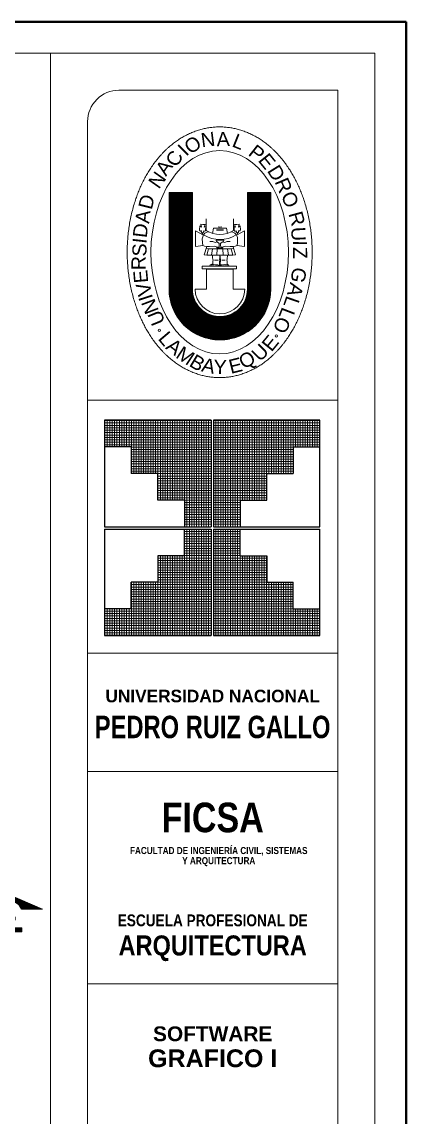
# Model space of a CAD drawing. Header units: inches. Extents: x 155.3 to 248.5, y 20.6 to 88.6.
# Drawn here: x 190.62 to 196.78, y 71.01 to 88.57 of the extents above; entities that cross this region are included whole.
import ezdxf
from ezdxf.enums import TextEntityAlignment as Align

# ---------------------------------------------------------------- set-up
doc = ezdxf.new("R2010")
doc.units = ezdxf.units.IN
doc.header["$MEASUREMENT"] = 0
doc.layers.add('MURO', color=7, linetype='Continuous')
doc.styles.add('ARIAL', font='ARIALN.TTF')
doc.styles.add('ARIALNEG', font='')
doc.styles.add('SWISS', font='swissl.ttf')
doc.styles.get('ARIALNEG').set_extended_font_data('Arial', bold=True)

# ---------------------------------------------------------------- blocks, each defined once
blk = doc.blocks.new('LCOR-V-I-S')
h = blk.add_hatch()
h.set_pattern_fill('ANSI31', color=256, scale=0.1, angle=135, style=0)
h.set_pattern_definition([(180, (44.807254, 118.602375), (-3e-18, 0.0125), [])])
h.paths.add_polyline_path([(-0.262, 1.34), (-0.44, 0.928), (-0.262, 0.517), (-0.262, 0.775, -0.66397), (-0.262, 1.082)])
h = blk.add_hatch()
h.set_pattern_fill('ANSI31', color=256, scale=0.1, angle=135, style=0)
h.set_pattern_definition([(180, (39.368808, -115.127626), (2e-16, -0.0125), [])])
h.paths.add_polyline_path([(-0.025, -1.199), (0.025, -1.199), (0.025, -0.699), (-0.025, -0.699)])
h.paths.add_polyline_path([(-0.022, -0.558, 1), (0.022, -0.558, 1)])
h.paths.add_polyline_path([(-0.025, -0.417), (0.025, -0.417), (0.025, 0.3), (-0.025, 0.3)])
h.paths.add_polyline_path([(-0.022, 0.441, 1), (0.022, 0.441, 1)])
h.paths.add_polyline_path([(-0.025, 0.582), (0.025, 0.582), (0.025, 1.082), (-0.025, 1.082)])
at = {"color": 2}
for p, q in [((-0.025, 0.582), (-0.025, 1.082)), ((0.025, 1.082), (-0.025, 1.082)), ((0.025, 1.082), (0.025, 0.582)), ((0.025, 0.582), (-0.025, 0.582)), ((-0.025, -0.417), (-0.025, 0.3)), ((0.025, 0.3), (-0.025, 0.3)), ((0.025, 0.3), (0.025, -0.417)), ((0.025, -0.417), (-0.025, -0.417)), ((0.025, -0.699), (-0.025, -0.699)), ((-0.025, -1.199), (-0.025, -0.699)), ((0.025, -0.699), (0.025, -1.199)), ((0.025, -1.199), (-0.025, -1.199))]:
    blk.add_line(p, q, dxfattribs=at)
blk.add_lwpolyline([(-0.44, 0.928), (-0.262, 1.34), (-0.262, 1.082, 0.66397), (-0.262, 0.775), (-0.262, 0.517)], format="xyb", close=True, dxfattribs=at)
for centre in [(0, 0.441), (0, -0.558)]:
    blk.add_circle(centre, 0.0221, dxfattribs=at)
at = {"style": 'ARIAL', "flags": 4}
blk.add_attdef('CORTE', text='', height=0.19, dxfattribs=at).set_placement((-0.187, 0.84), align=Align.CENTER)
blk = doc.blocks.new('CHACANA')
for p, q in [((2213.533, -304.378), (2213.533, -310.515)), ((2219.671, -304.378), (2213.533, -304.378)), ((2219.671, -304.378), (2219.671, -310.515)), ((2219.811, -304.378), (2219.811, -310.515)), ((2215.068, -305.912), (2213.533, -305.912)), ((2215.068, -305.912), (2215.068, -307.446)), ((2224.415, -305.912), (2225.949, -305.912)), ((2224.415, -305.912), (2224.415, -307.446)), ((2216.602, -307.446), (2215.068, -307.446)), ((2216.602, -308.981), (2216.602, -307.446)), ((2222.88, -308.981), (2222.88, -307.446)), ((2222.88, -307.446), (2224.415, -307.446)), ((2218.136, -308.981), (2216.602, -308.981)), ((2218.136, -308.981), (2218.136, -310.515)), ((2221.346, -308.981), (2221.346, -310.515)), ((2221.346, -308.981), (2222.88, -308.981)), ((2213.533, -310.515), (2219.671, -310.515)), ((2213.533, -310.656), (2219.671, -310.656)), ((2218.136, -312.19), (2218.136, -310.656)), ((2219.671, -310.656), (2219.671, -316.793)), ((2219.811, -310.515), (2225.949, -310.515)), ((2219.811, -310.656), (2225.949, -310.656)), ((2219.811, -310.656), (2219.811, -316.793)), ((2221.346, -312.19), (2221.346, -310.656)), ((2218.136, -312.19), (2216.602, -312.19)), ((2216.602, -312.19), (2216.602, -313.725)), ((2221.346, -312.19), (2222.88, -312.19)), ((2222.88, -312.19), (2222.88, -313.725)), ((2216.602, -313.725), (2215.068, -313.725)), ((2215.068, -315.259), (2215.068, -313.725)), ((2222.88, -313.725), (2224.415, -313.725)), ((2224.415, -315.259), (2224.415, -313.725)), ((2215.068, -315.259), (2213.533, -315.259)), ((2224.415, -315.259), (2225.949, -315.259))]:
    blk.add_line(p, q)
for points in [[(2225.949, -310.515), (2225.949, -304.378), (2219.811, -304.378)], [(2213.533, -310.656), (2213.533, -316.793), (2219.671, -316.793)], [(2219.811, -316.793), (2225.949, -316.793), (2225.949, -310.656)]]:
    blk.add_lwpolyline(points)

msp = doc.modelspace()

# ---------------------------------------------------------------- hatches: boundary and pattern name
at = {"lineweight": 0, "ltscale": 0.5}
h = msp.add_hatch(dxfattribs=at)
h.set_pattern_fill('NET', color=256, scale=0.00179, style=0)
h.set_pattern_definition([(0, (-509.2046666, 166.499345), (0, 0.00568470533), []), (90, (-509.2046666, 166.499345), (-0.00568470533, 3e-19), [])])
h.paths.add_polyline_path([(194.608, 85.835), (194.234, 85.835), (194.234, 84.286, -0.414214), (193.793, 83.845, -0.414214), (193.352, 84.286), (193.352, 85.835), (192.978, 85.835), (192.978, 84.286, 0.414214), (193.793, 83.471, 0.414214), (194.608, 84.286)])
h = msp.add_hatch(dxfattribs=at)
h.set_pattern_fill('NET', color=256, scale=0.012177, style=0)
h.set_pattern_definition([(0, (193.650686, 80.477664), (0, 0.0386617), []), (90, (193.650686, 80.477664), (-0.0386617, 2e-18), [])])
h.paths.add_polyline_path([(193.651, 82.183), (191.945, 82.183), (191.945, 81.757), (192.372, 81.757), (192.372, 81.33), (192.798, 81.33), (192.798, 80.904), (193.224, 80.904), (193.224, 80.478), (193.651, 80.478)])
h = msp.add_hatch(dxfattribs=at)
h.set_pattern_fill('NET', color=256, scale=0.012177, style=0)
h.set_pattern_definition([(0, (193.650686, 80.438645), (0, 0.0386617), []), (90, (193.650686, 80.438645), (-0.0386617, 2e-18), [])])
h.paths.add_polyline_path([(193.69, 82.183), (193.69, 80.478), (194.116, 80.478), (194.116, 80.904), (194.542, 80.904), (194.542, 81.33), (194.969, 81.33), (194.969, 81.757), (195.395, 81.757), (195.395, 82.183)])
h.paths.add_polyline_path([(193.69, 78.733), (195.395, 78.733), (195.395, 79.16), (194.969, 79.16), (194.969, 79.586), (194.542, 79.586), (194.542, 80.012), (194.116, 80.012), (194.116, 80.439), (193.69, 80.439)])
h.paths.add_polyline_path([(193.651, 80.439), (193.224, 80.439), (193.224, 80.012), (192.798, 80.012), (192.798, 79.586), (192.372, 79.586), (192.372, 79.16), (191.945, 79.16), (191.945, 78.733), (193.651, 78.733)])

# ---------------------------------------------------------------- linework, layer by layer
for p, q in [((193.573, 85.412), (193.573, 85.227)), ((194.013, 85.412), (194.013, 85.227)), ((193.688, 85.264), (193.674, 85.179)), ((193.688, 85.264), (193.898, 85.264)), ((193.736, 85.235), (193.793, 85.235)), ((193.736, 85.229), (193.793, 85.229)), ((193.793, 85.278), (193.762, 85.282)), ((193.793, 85.278), (193.823, 85.282)), ((193.85, 85.235), (193.793, 85.235)), ((193.85, 85.229), (193.793, 85.229)), ((193.898, 85.264), (193.912, 85.179)), ((193.611, 84.929), (193.573, 84.937)), ((193.611, 84.929), (193.585, 84.831)), ((193.585, 84.831), (193.793, 84.831)), ((193.611, 84.929), (193.793, 84.929)), ((193.658, 84.831), (193.674, 84.929)), ((193.741, 84.831), (193.748, 84.929)), ((193.975, 84.929), (193.793, 84.929)), ((194, 84.831), (193.793, 84.831)), ((193.844, 84.831), (193.838, 84.929)), ((193.928, 84.831), (193.912, 84.932)), ((193.975, 84.929), (194.012, 84.938)), ((193.975, 84.929), (194, 84.831)), ((193.579, 84.606), (193.579, 84.286)), ((193.579, 84.606), (194.007, 84.606)), ((194.007, 84.606), (194.007, 84.286)), ((193.579, 84.286), (193.396, 84.286)), ((194.19, 84.286), (194.007, 84.286)), ((191.673, 82.503), (195.68, 82.503)), ((191.673, 78.452), (195.68, 78.452)), ((191.673, 76.553), (195.68, 76.553)), ((191.673, 73.15), (195.68, 73.15))]:
    msp.add_line(p, q, dxfattribs=at)
at = {"lineweight": 0}
msp.add_lwpolyline([(155.824, 88.068), (191.077, 88.068), (191.077, 55.068), (155.824, 55.068)], close=True, dxfattribs=at)
at = {"lineweight": 0, "ltscale": 0.5}
for points in [[(191.077, 55.068), (196.276, 55.068), (196.276, 88.068), (191.077, 88.068)], [(193.508, 84.613), (193.508, 84.655), (194.06, 84.655), (194.06, 84.613)]]:
    msp.add_lwpolyline(points, close=True, dxfattribs=at)
for points in [[(191.673, 55.664), (195.179, 55.664, 0.414214), (195.68, 56.165), (195.68, 87.473), (192.174, 87.473, 0.414214), (191.673, 86.972)], [(193.793, 83.471, 0.414214), (194.608, 84.286), (194.608, 85.835), (194.234, 85.835), (194.234, 84.286, -0.414214), (193.793, 83.845, -0.414214), (193.352, 84.286), (193.352, 85.835), (192.978, 85.835), (192.978, 84.286, 0.414214)], [(193.521, 85.323), (193.557, 85.32), (193.54, 85.276), (193.567, 85.291), (193.564, 85.228, -0.686381), (193.535, 85.218), (193.53, 85.209, -0.459986), (193.518, 85.19), (193.51, 85.172), (193.505, 85.191, -0.459986), (193.496, 85.212), (193.493, 85.221, -0.686381), (193.465, 85.235), (193.471, 85.298), (193.495, 85.28), (193.485, 85.325)], [(194.065, 85.323), (194.029, 85.32), (194.045, 85.276), (194.019, 85.291), (194.022, 85.228, 0.686381), (194.051, 85.218), (194.056, 85.209, 0.459986), (194.068, 85.19), (194.075, 85.172), (194.081, 85.191, 0.459986), (194.089, 85.212), (194.093, 85.221, 0.686381), (194.12, 85.235), (194.115, 85.298), (194.091, 85.28), (194.101, 85.325)], [(192.802, 83.625, 1), (192.842, 83.625, 1)], [(194.676, 83.534, 1), (194.717, 83.534, 1)]]:
    msp.add_lwpolyline(points, format="xyb", close=True, dxfattribs=at)
for points in [[(193.528, 85.149), (193.4, 85.222), (193.4, 84.97), (193.523, 84.982)], [(194.058, 85.149), (194.186, 85.222), (194.186, 84.97), (194.063, 84.982)], [(193.508, 85.091), (193.512, 85.031), (193.518, 84.983), (193.547, 84.974), (193.582, 84.97), (193.626, 84.97), (193.7, 84.974), (193.76, 84.958), (193.779, 84.964), (193.783, 84.983), (193.783, 85.018), (193.751, 85.044), (193.719, 85.034), (193.677, 85.05), (193.63, 85.05)], [(193.584, 84.97), (193.54, 84.836), (193.585, 84.831)], [(193.735, 85.072), (193.853, 85.072), (193.849, 85.039)], [(193.737, 85.039), (193.735, 85.072)], [(193.841, 84.962), (193.84, 84.948), (193.741, 84.948), (193.74, 84.963)], [(194.077, 85.091), (194.074, 85.031), (194.068, 84.983), (194.039, 84.974), (194.004, 84.97), (193.959, 84.97), (193.886, 84.974), (193.825, 84.958), (193.806, 84.964), (193.803, 84.983), (193.803, 85.018), (193.835, 85.044), (193.867, 85.034), (193.908, 85.05), (193.956, 85.05)], [(194.004, 84.964), (194.045, 84.836), (194, 84.831)], [(193.63, 84.655), (193.633, 84.665), (193.637, 84.675), (193.653, 84.675), (193.66, 84.671), (193.66, 84.674), (193.671, 84.677), (193.679, 84.677), (193.685, 84.673), (193.692, 84.676), (193.696, 84.678), (193.709, 84.677), (193.712, 84.672), (193.724, 84.676), (193.736, 84.676), (193.744, 84.67), (193.744, 84.67), (193.75, 84.674), (193.759, 84.676), (193.768, 84.67), (193.771, 84.667), (193.771, 84.658), (193.772, 84.655)], [(193.638, 84.675), (193.653, 84.681), (193.662, 84.683), (193.671, 84.686), (193.677, 84.691)], [(193.706, 84.749), (193.725, 84.749), (193.742, 84.749), (193.757, 84.749)], [(193.939, 84.655), (193.935, 84.665), (193.931, 84.675), (193.915, 84.675), (193.908, 84.671), (193.908, 84.674), (193.898, 84.677), (193.889, 84.677), (193.883, 84.673), (193.877, 84.676), (193.873, 84.678), (193.859, 84.677), (193.856, 84.672), (193.845, 84.676), (193.832, 84.676), (193.825, 84.67), (193.825, 84.67), (193.819, 84.674), (193.809, 84.676), (193.801, 84.67), (193.798, 84.667), (193.798, 84.658), (193.797, 84.655)], [(193.825, 84.749), (193.846, 84.749), (193.863, 84.749), (193.875, 84.749)], [(193.93, 84.675), (193.908, 84.684)]]:
    msp.add_lwpolyline(points, dxfattribs=at)
for points in [[(193.616, 85.202, 0.33501), (193.517, 85.124, -0.028767), (193.508, 85.091)], [(193.532, 85.156, 0.291477), (194.054, 85.156)], [(193.573, 85.227, 0.296145), (194.013, 85.227)], [(193.969, 85.202, -0.30848), (194.069, 85.13, -0.047219), (194.077, 85.091)], [(193.672, 84.831, 0.029546), (193.682, 84.747, 0.063197), (193.677, 84.691)], [(193.793, 84.831, -0.029546), (193.783, 84.747, -0.105001), (193.783, 84.655)], [(193.793, 84.831, 0.029546), (193.803, 84.747, 0.089009), (193.8, 84.669)], [(193.914, 84.831, -0.029546), (193.904, 84.747, -0.071599), (193.908, 84.684)]]:
    msp.add_lwpolyline(points, format="xyb", dxfattribs=at)
msp.add_arc((193.793, 84.286), 0.397, 180, 0, dxfattribs=at)
msp.add_ellipse((193.789, 84.876), major_axis=(0, 1.629), ratio=0.676136, dxfattribs=at)
msp.add_rational_spline([(193.789, 86.885), (193.463, 86.885), (193.169, 86.705), (192.896, 86.538), (192.695, 86.24), (192.307, 85.667), (192.307, 84.876), (192.307, 84.085), (192.695, 83.511), (192.896, 83.214), (193.169, 83.047), (193.463, 82.867), (193.789, 82.867), (194.115, 82.867), (194.409, 83.047), (194.682, 83.214), (194.883, 83.511), (195.271, 84.085), (195.271, 84.876), (195.271, 85.667), (194.883, 86.24), (194.682, 86.538), (194.409, 86.705), (194.115, 86.885), (193.789, 86.885)], [1, 0.975597199269, 1, 0.982100871217, 1, 0.930514047268, 1, 0.930514047268, 1, 0.982100871217, 1, 0.975597199269, 1, 0.975597199268, 1, 0.982100871218, 1, 0.930514047268, 1, 0.930514047268, 1, 0.982100871217, 1, 0.975597199269, 1], degree=2, knots=[0, 0, 0, 0.408237, 0.408237, 0.785398, 0.785398, 1.570796, 1.570796, 2.356194, 2.356194, 2.733356, 2.733356, 3.141593, 3.141593, 3.549829, 3.549829, 3.926991, 3.926991, 4.712389, 4.712389, 5.497787, 5.497787, 5.874949, 5.874949, 6.283185, 6.283185, 6.283185], dxfattribs=at)
at = {"layer": 'MURO', "color": 7, "lineweight": 40}
msp.add_lwpolyline([(196.776, 88.568), (155.324, 88.568), (155.324, 54.568), (196.776, 54.568)], close=True, dxfattribs=at)

# ---------------------------------------------------------------- block references
at = {"lineweight": 0, "ltscale": 0.5, "xscale": 0.2778297474276259, "yscale": 0.2778297474276259, "zscale": 0.2778297474276259}
msp.add_blockref('CHACANA', (-423.04, 166.748), dxfattribs=at)
at = {"lineweight": 0}
ref = msp.add_blockref('LCOR-V-I-S', (189.25, 74.014), dxfattribs=dict(at, xscale=1.265625, yscale=1.265625, zscale=1.265625, rotation=270))
ref.add_attrib('CORTE', 'B', dxfattribs={"color": 6, "height": 0.24, "style": 'ARIAL', "flags": 4}).set_placement((190.535, 74.131), align=Align.RIGHT)

# ---------------------------------------------------------------- texts
at = {"lineweight": 0, "ltscale": 0.5, "style": 'SWISS'}
for s, rotation, p in [('O', 34.4495, (193.356, 86.6)), ('N', 7.1415, (193.601, 86.684)), ('A', 2.0635, (193.844, 86.691)), ('L', 337.9973, (194.095, 86.649)), ('I', 44.7364, (193.204, 86.515)), ('P', 321.7489, (194.384, 86.466)), ('C', 61.3389, (193.061, 86.38)), ('E', 308.722, (194.548, 86.335)), ('A', 54.8671, (192.896, 86.235)), ('D', 301.9898, (194.698, 86.146)), ('N', 54.8671, (192.787, 86.035)), ('R', 293.0182, (194.814, 85.948)), ('O', 295.3088, (194.918, 85.722)), ('D', 75.8631, (192.617, 85.685)), ('A', 83.4522, (192.557, 85.446)), ('R', 285.4938, (195.027, 85.415)), ('D', 83.4522, (192.52, 85.225)), ('U', 272.6953, (195.05, 85.169)), ('S', 89.2987, (192.504, 84.914)), ('I', 83.4268, (192.507, 85.062)), ('I', 269.5766, (195.075, 85.023)), ('R', 89.6548, (192.488, 84.702)), ('Z', 270.8466, (195.078, 84.866)), ('G', 257.3032, (195.054, 84.508)), ('E', 94.9793, (192.523, 84.486)), ('V', 103.3883, (192.574, 84.281)), ('A', 254.8028, (195.003, 84.273)), ('I', 107.9625, (192.602, 84.148)), ('N', 110.8422, (192.671, 84.006)), ('L', 250.8719, (194.941, 84.073)), ('U', 112.0011, (192.775, 83.822)), ('L', 248.9447, (194.866, 83.888)), ('O', 247.7705, (194.785, 83.708)), ('L', 310.4551, (192.933, 83.493)), ('E', 50.7548, (194.598, 83.421)), ('A', 322.0829, (193.062, 83.362)), ('U', 44.7427, (194.436, 83.27)), ('M', 326.5071, (193.241, 83.218)), ('B', 328.9865, (193.433, 83.104)), ('Q', 30.5844, (194.241, 83.129)), ('A', 347.6759, (193.612, 83.057)), ('Y', 358.4534, (193.797, 83.038)), ('E', 13.8783, (194.042, 83.061))]:
    msp.add_text(s, height=0.226, rotation=rotation, dxfattribs=at).set_placement(p, align=Align.MIDDLE)
at = {"lineweight": 0, "ltscale": 0.5, "style": 'ARIALNEG'}
for s, height, width, p in [('UNIVERSIDAD NACIONAL', 0.20136, 0.981949, (193.677, 77.663)), ('PEDRO RUIZ GALLO', 0.35993, 0.755346, (193.676, 77.088)), ('FICSA', 0.4748, 0.822754, (193.677, 75.58)), ('FACULTAD DE INGENIERÍA CIVIL, SISTEMAS', 0.11394, 0.822754, (193.774, 75.23)), ('Y ARQUITECTURA', 0.11394, 0.822754, (193.774, 75.068)), ('ESCUELA PROFESIONAL DE', 0.1899, 0.822754, (193.677, 74.073)), ('ARQUITECTURA', 0.32139, 0.84, (193.677, 73.605)), ('SOFTWARE', 0.2374, 1.007295, (193.677, 72.231)), ('GRAFICO I', 0.2849, 1.007295, (193.677, 71.815))]:
    msp.add_text(s, height=height, dxfattribs=dict(at, width=width)).set_placement(p, align=Align.CENTER)

doc.saveas('drawing.dxf')
